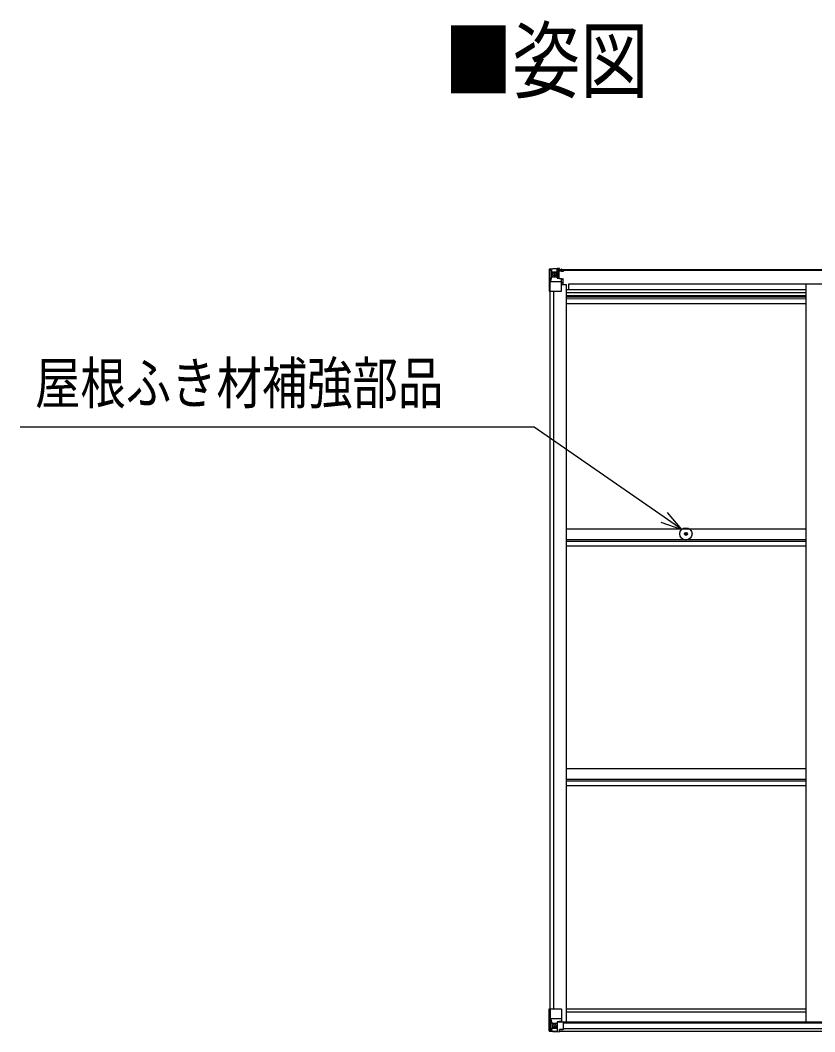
# Model space of a CAD drawing. Units: millimetres, scale not verified. Extents: x -14718 to 14718, y -10395 to 10395.
# Drawn here: x -7825 to -5617, y -75 to 2738 of the extents above; entities that cross this region are included whole.
import ezdxf
from ezdxf.enums import TextEntityAlignment as Align

# ---------------------------------------------------------------- set-up
doc = ezdxf.new("R2010")
doc.units = ezdxf.units.MM
doc.header["$LTSCALE"] = 40
for name, color, linetype in [('0-2_USER1', 3, 'Continuous'), ('0-4_YKK_13', 4, 'Continuous'), ('0-5_YKK_A1', 4, 'Continuous'), ('0-6_YKK_D', 6, 'Continuous')]:
    doc.layers.add(name, color=color, linetype=linetype)
doc.styles.add('ＭＳ ゴシック', font='')
doc.styles.get('ＭＳ ゴシック').set_extended_font_data('MS Gothic')

msp = doc.modelspace()

# ---------------------------------------------------------------- linework, layer by layer
at = {"layer": '0-4_YKK_13'}
for p, q in [((-6355.23, 2045.11), (-6355.23, 2045.07)), ((-6354.29, 2046.11), (-6354.29, 2046.11)), ((-6354.29, 2046.06), (-6354.29, 2046.1)), ((-6345.32, 2046.49), (-6353.24, 2046.02)), ((-6352.38, 2045.05), (-6352.38, 2044.98)), ((-6352.38, 1984.4), (-6352.38, 2044.98)), ((-6348.41, 2041.61), (-6351.15, 2045.27)), ((-6347.56, 2038.1), (-6345.23, 2038.16)), ((-6347.56, 2024.63), (-6347.56, 2038.1)), ((-6333.23, 2047.28), (-6345.23, 2046.5)), ((-6345.23, 2038.15), (-6333.23, 2038.15)), ((-6339.75, 2030.96), (-6339.75, 2030)), ((-6334.23, 2038.15), (-6333.23, 2038.15)), ((-6326.73, 2047.79), (-6333.23, 2047.4)), ((-6333.23, 2021.3), (-6333.23, 2047.4)), ((-6333.23, 2046.51), (-6326.73, 2046.91)), ((-6331.73, 2041.69), (-6333.23, 2041.69)), ((-6331.73, 2038.15), (-6333.23, 2038.15)), ((-6326.73, 2045.98), (-6331.73, 2045.9)), ((-6331.23, 2041.33), (-6331.73, 2041.33)), ((-6327.73, 2036.4), (-6331.73, 2036.4)), ((-6327.73, 2028.19), (-6331.73, 2028.19)), ((-6331.62, 2040.03), (-6327.73, 2040.03)), ((-6331.23, 2042.36), (-6331.23, 2040.4)), ((-6323.23, 2042.36), (-6331.23, 2042.36)), ((-6323.23, 2042.33), (-6331.23, 2042.33)), ((-6321.23, 2040.49), (-6331.23, 2040.4)), ((-6331.23, 2040.24), (-6331.23, 2040.4)), ((-6331.23, 2040.4), (-6331.23, 2040.4)), ((-6327.73, 2020.29), (-6327.73, 2040.26)), ((-6326.73, 2046.91), (-6326.73, 2047.79)), ((-6326.73, 2046.39), (-6326.73, 2046.91)), ((-6326.73, 2046.39), (-6326.73, 2045.98)), ((-6326.73, 2045.98), (-6326.73, 2045.16)), ((-6321.73, 2045.6), (-6321.73, 2045.16)), ((-6321.43, 2045.6), (-6321.73, 2045.6)), ((-6321.43, 2045.6), (-6319.74, 2045.16)), ((-6321.23, 2042.1), (-6316.23, 2042.1)), ((-6321.23, 2040.49), (-6321.23, 2042.1)), ((-6316.23, 2043.02), (-6316.23, 2042.1)), ((-6316.23, 2042.1), (-6315.23, 2042.1)), ((-6315.23, 2042.1), (-6315.23, 2043.02)), ((-6315.23, 2042.1), (-6315.23, 2040.53)), ((-6315.23, 2040.41), (-6315.23, 2040.53)), ((-6351.84, 2011.28), (-6347.7, 2023.36)), ((-6351.84, 2011.28), (-6345.23, 2011.06)), ((-6345.23, 2024.59), (-6347.56, 2024.63)), ((-6345.23, 2024.6), (-6333.23, 2024.6)), ((-6345.23, 2024.59), (-6345.23, 2024.6)), ((-6345.23, 2011.06), (-6321.23, 2011.06)), ((-6331.73, 2024.6), (-6333.23, 2024.6)), ((-6332.4, 2021.04), (-6322.05, 2019.39)), ((-6332.4, 2020.41), (-6332.4, 2021.04)), ((-6322.05, 2018.75), (-6332.4, 2020.41)), ((-6322.05, 2019.39), (-6322.05, 2018.75)), ((-6321.78, 2019.31), (-6317.73, 2019.27)), ((-6321.23, 1985.4), (-6321.23, 2018.49)), ((-6316.73, 2007.4), (-6321.23, 2007.4)), ((-6316.73, 2019.26), (-6317.73, 2019.27)), ((-6317.73, 2017.54), (-6316.73, 2017.55)), ((-6316.73, 2003.05), (-6316.73, 2019.26)), ((-6352.38, 1984.4), (-6322.23, 1984.4)), ((-5977.47, 1310.09), (-5976.36, 1310.11)), ((-5977.47, 1309.09), (-5976.36, 1309.07)), ((-5976.36, 1310.11), (-5975.85, 1310.21)), ((-5976.36, 1309.07), (-5975.85, 1308.97)), ((-5975.75, 1310.73), (-5975.85, 1310.21)), ((-5975.75, 1308.45), (-5975.85, 1308.97)), ((-5975.73, 1311.84), (-5975.75, 1310.73)), ((-5975.73, 1307.35), (-5975.75, 1308.45)), ((-5974.73, 1311.84), (-5974.71, 1310.73)), ((-5974.73, 1307.35), (-5974.71, 1308.45)), ((-5974.71, 1310.73), (-5974.61, 1310.21)), ((-5974.71, 1308.45), (-5974.61, 1308.97)), ((-5974.09, 1310.11), (-5974.61, 1310.21)), ((-5974.09, 1309.07), (-5974.61, 1308.97)), ((-5972.98, 1310.09), (-5974.09, 1310.11)), ((-5972.98, 1309.09), (-5974.09, 1309.07)), ((-6355.23, -11.58), (-6322.23, -11.58)), ((-6355.23, -72.29), (-6355.23, -11.58)), ((-6352.38, -11.58), (-6352.38, -72.17)), ((-6321.23, -12.58), (-6321.23, -45.68)), ((-6351.84, -38.46), (-6345.23, -38.25)), ((-6351.84, -38.46), (-6347.7, -50.55)), ((-6345.23, -51.78), (-6347.56, -51.81)), ((-6347.56, -51.81), (-6347.56, -65.28)), ((-6345.23, -38.25), (-6321.23, -38.25)), ((-6345.23, -51.78), (-6345.23, -51.78)), ((-6333.23, -51.78), (-6345.23, -51.78)), ((-6333.23, -47.79), (-6326.73, -47.79)), ((-6333.23, -47.79), (-6333.23, -74.58)), ((-6322.05, -45.94), (-6332.4, -47.59)), ((-6332.4, -47.59), (-6332.4, -47.79)), ((-6329.7, -47.79), (-6322.05, -46.57)), ((-6326.73, -47.79), (-6317.73, -47.83)), ((-6322.05, -46.57), (-6322.05, -45.94)), ((-6316.73, -48.74), (-6316.73, -68.89)), ((-6354.29, -73.25), (-6354.29, -73.29)), ((-6345.32, -73.68), (-6353.24, -73.21)), ((-6352.38, -72.23), (-6352.38, -72.17)), ((-6348.41, -68.79), (-6351.15, -72.46)), ((-6347.56, -65.28), (-6345.23, -65.34)), ((-6345.23, -65.34), (-6333.23, -65.34)), ((-6333.23, -74.47), (-6345.23, -73.68)), ((-6340.71, -58.14), (-6340.71, -57.18)), ((-6326.73, -74.98), (-6326.73, -69.03)), ((-6317.73, -69.61), (-6326.73, -69.66))]:
    msp.add_line(p, q, dxfattribs=at)
for points in [[(-6355.23, 2045.07), (-6355.23, 1984.4), (-6352.38, 1984.4)], [(-6354.29, 2046.11), (-6345.23, 2046.66), (-6333.23, 2047.4)], [(-6341.67, 2031.92), (-6342.63, 2031.92), (-6342.63, 2032.88), (-6341.67, 2032.88)], [(-6340.71, 2033.84), (-6340.71, 2034.8), (-6339.75, 2034.8), (-6339.75, 2033.84)], [(-6339.75, 2030), (-6340.71, 2030), (-6340.71, 2030.96)], [(-6338.79, 2032.88), (-6337.83, 2032.88), (-6337.83, 2031.92), (-6338.79, 2031.92)], [(-6326.73, 2046.39), (-6331.73, 2046.39), (-6331.73, 2020.93)], [(-6331.23, 2041.33), (-6323.23, 2041.33), (-6323.23, 2043.02)], [(-6316.23, 2040.37), (-6331.23, 2040.24), (-6331.23, 2040.24)], [(-6321.23, 2040.49), (-6321.23, 2040.48), (-6315.23, 2040.53)], [(-6317.73, 2019.27), (-6317.73, 2017.54), (-6321.23, 2017.52)], [(-6354.29, -73.29), (-6345.23, -73.85), (-6326.73, -74.98)], [(-6341.67, -60.06), (-6342.63, -60.06), (-6342.63, -59.1), (-6341.67, -59.1)], [(-6340.71, -57.18), (-6339.75, -57.18), (-6339.75, -58.14)], [(-6339.75, -61.02), (-6339.75, -61.98), (-6340.71, -61.98), (-6340.71, -61.02)], [(-6338.79, -59.1), (-6337.83, -59.1), (-6337.83, -60.06), (-6338.79, -60.06)], [(-6316.73, -68.89), (-6316.74, -69), (-6326.73, -69.03)]]:
    msp.add_lwpolyline(points, dxfattribs=at)
for centre, radius in [((-6340.23, 2032.4), 5.3), ((-5975.23, 1309.59), 17), ((-5975.23, 1309.59), 4), ((-6340.23, -59.58), 5.3)]:
    msp.add_circle(centre, radius, dxfattribs=at)
for centre, radius, start, end in [((-6354.23, 2045.11), 1, 93.50017, 180.00079), ((-6354.23, 2045.1), 0.999, 93.4424, 179.95083), ((-6354.23, 2045.07), 0.999, 93.4424, 179.95083), ((-6353.07, 2058.71), 12.7, 269.24466, 275.10311), ((-6351.1, 2045.1), 1.28, 131.17831, 182.45895), ((-6341.67, 2033.84), 0.96, 270, 0), ((-6341.67, 2030.96), 0.96, 0, 90), ((-6338.79, 2033.84), 0.96, 180, 270), ((-6338.79, 2030.96), 0.96, 90, 180), ((-6331.23, 2042.86), 0.5, 179.99802, 269.99691), ((-6331.23, 2042.83), 0.5, 180.00109, 270.00109), ((-6331.23, 2039.9), 0.5, 90.52895, 180.04464), ((-6331.21, 2039.72), 0.513, 91.88028, 181.04707), ((-6316.09, 2048.06), 7.69, 268.96999, 276.43426), ((-6332.29, 2021.97), 0.937, 182.32209, 263.26766), ((-6332.29, 2021.34), 0.937, 182.32209, 263.26766), ((-6322.16, 2018.46), 0.937, 2.32209, 83.26766), ((-6322.16, 2017.82), 0.937, 2.32209, 83.26766), ((-6322.23, 1985.4), 1, 270, 0), ((-5975.23, 1309.59), 2.3, 167.44414, 192.55586), ((-5975.23, 1309.59), 2.3, 77.44414, 102.55586), ((-5975.23, 1309.59), 2.3, 257.44414, 282.55586), ((-5975.23, 1309.59), 2.3, 347.44414, 12.55586), ((-6322.23, -12.58), 1, 0, 90), ((-6332.29, -48.52), 0.937, 96.73234, 129.06602), ((-6322.16, -45.01), 0.937, 276.73234, 357.67791), ((-6322.16, -45.64), 0.937, 276.73234, 357.67791), ((-6354.23, -72.25), 0.999, 180.04917, 266.5576), ((-6354.23, -72.29), 0.999, 180.04917, 266.5576), ((-6354.23, -72.3), 1, 179.99921, 266.49983), ((-6353.07, -85.9), 12.7, 84.89689, 90.75534), ((-6351.1, -72.29), 1.28, 177.54105, 228.82169), ((-6341.67, -58.14), 0.96, 270, 0), ((-6341.67, -61.02), 0.96, 0, 90), ((-6338.79, -58.14), 0.96, 180, 270), ((-6338.79, -61.02), 0.96, 90, 180)]:
    msp.add_arc(centre, radius, start, end, dxfattribs=at)
for centre, major_axis, ratio, start_param, end_param in [((-6153.29, 2058.42), (201, 12.36), 0.060933, 3.1373463, 3.1378449), ((-6352.29, 2046.19), (2, 0.12), 0.060933, 3.1378449, 4.2119296), ((-6352.1, 2043.09), (-0.02, 3), 0.466854, 5.5234897, 6.1575023), ((-6350.43, 2038.02), (0.03, 5), 0.573921, 4.7320603, 5.5159136), ((-6426.98, 2038.15), (81.75, 0), 0.061163, 0, 0.0007725), ((-6351.12, 2013.62), (0.85, 2.32), 0.403757, 2.3087461, 3.2744049), ((-6348.96, 2024.65), (0, 3), 0.468246, 4.2703918, 4.7058971), ((-6351.12, -40.81), (0.85, -2.32), 0.403757, 3.0087805, 3.9744392), ((-6348.96, -51.83), (0, -3), 0.468246, 1.5772882, 2.0127935), ((-6317.73, -48.73), (1, -0.021), 0.906239, 0.0187047, 1.589501), ((-6352.29, -73.37), (2, -0.12), 0.060933, 2.0712557, 3.1453404), ((-6153.29, -85.6), (201, -12.36), 0.060933, 3.1453404, 3.145839), ((-6352.1, -70.27), (-0.02, -3), 0.466854, 0.125683, 0.7596956), ((-6350.43, -65.2), (0.03, -5), 0.573921, 0.7672717, 1.551125), ((-6426.98, -65.34), (81.75, 0), 0.061163, 6.2824128, 6.2831853), ((-6317.73, -68.9), (1, 0.012), 0.707053, 4.7036637, 6.124411)]:
    msp.add_ellipse(centre, major_axis=major_axis, ratio=ratio, start_param=start_param, end_param=end_param, dxfattribs=at)
at = {"layer": '0-5_YKK_A1'}
for p, q in [((-6331.73, 2045.16), (-2760.48, 2045.16)), ((-6331.73, 2043.02), (-2760.48, 2043.02)), ((-6321.23, 2003.05), (-6308.23, 2003.05)), ((-6308.23, 2003.05), (-6308.23, -47.6)), ((-6300.73, 1989.36), (-6300.73, 2004.88)), ((-6300.73, 2004.88), (-2785.73, 2004.88)), ((-5642.23, 2004.88), (-5642.23, -47.58)), ((-6353.23, 1984.4), (-6353.23, -11.58)), ((-6343.53, 1984.4), (-6343.53, -11.58)), ((-6308.23, 1989.36), (-5642.23, 1989.38)), ((-6308.23, 1980.97), (-5642.23, 1980.99)), ((-6308.23, 1972.77), (-5642.23, 1972.79)), ((-6308.23, 1968.84), (-5642.23, 1968.86)), ((-6308.23, 1963.76), (-5642.23, 1963.78)), ((-6308.23, 1950.76), (-5642.23, 1950.78)), ((-6308.23, 1324.1), (-5642.23, 1324.12)), ((-6308.23, 1294.37), (-5642.23, 1294.38)), ((-6308.23, 1289.82), (-5642.23, 1289.84)), ((-6308.23, 1276.81), (-5642.23, 1276.83)), ((-6308.2, 657.11), (-5642.23, 657.13)), ((-6308.2, 627.37), (-5642.23, 627.39)), ((-6308.2, 622.83), (-5642.23, 622.84)), ((-6308.2, 609.82), (-5642.23, 609.83)), ((-6308.23, -11.43), (-5642.23, -11.41)), ((-6308.23, -19.78), (-5642.23, -19.76)), ((-6328.49, -47.6), (-2769.73, -47.6)), ((-6316.73, -49.87), (-2769.73, -49.87)), ((-6326.73, -73.38), (-2759.73, -73.38)), ((-6316.73, -65.48), (-2769.73, -65.48))]:
    msp.add_line(p, q, dxfattribs=at)
at = {"layer": '0-6_YKK_D'}
for points in [[(-5987.06, 1321.8), (-6035.92, 1355.74), (-6397.3, 1606.77), (-7825.37, 1606.77)], [(-6045.02, 1342.65), (-5987.06, 1321.8), (-6026.83, 1368.84)]]:
    msp.add_lwpolyline(points, dxfattribs=at)

# ---------------------------------------------------------------- texts
at = {"layer": '0-2_USER1', "style": 'ＭＳ ゴシック', "width": 0.8}
msp.add_text('■姿図', height=173.2, dxfattribs=at).set_placement((-6646.71, 2487.7), align=Align.BOTTOM_LEFT)
at = {"layer": '0-6_YKK_D', "style": 'ＭＳ ゴシック', "width": 0.8}
msp.add_text('屋根ふき材補強部品', height=115.5, dxfattribs=at).set_placement((-7784.05, 1636.75), align=Align.BOTTOM_LEFT)

doc.saveas('drawing.dxf')
